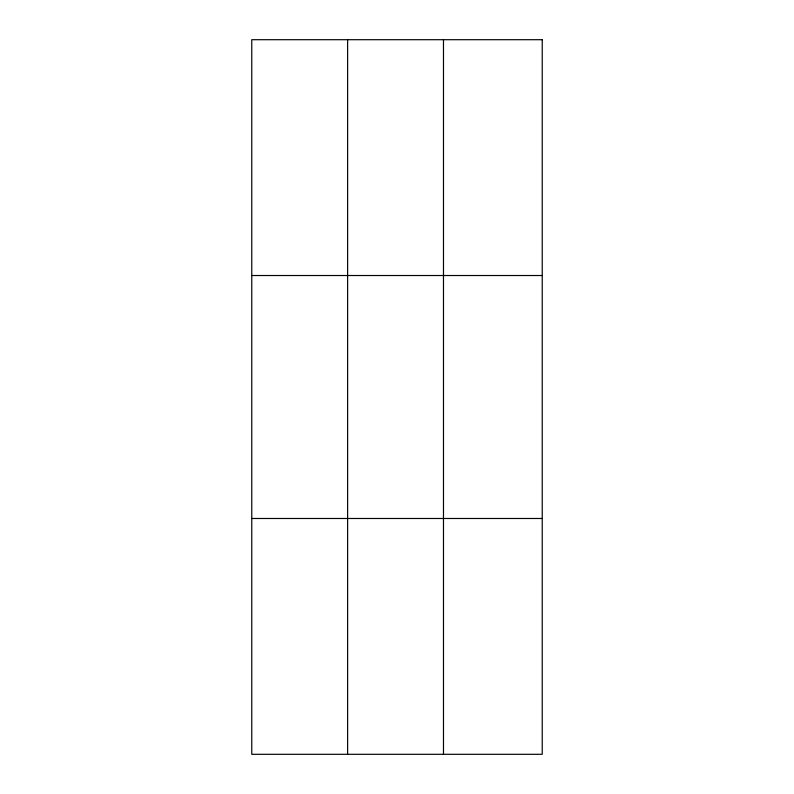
<?xml version="1.0" encoding="UTF-8"?>
<svg xmlns="http://www.w3.org/2000/svg" width="794" height="794" viewBox="0 0 794 794"><rect width="100%" height="100%" fill="white"/><g stroke="black" fill="none" stroke-linecap="round" stroke-linejoin="round"><path stroke-width="1.19" d="M347.623 754.3L347.623 39.7M443.479 754.3L443.479 39.7M251.767 275.518L542.233 275.518M251.767 518.482L542.233 518.482M542.233 39.7L542.233 754.3L251.767 754.3L251.767 39.7L542.233 39.7"/></g></svg>
